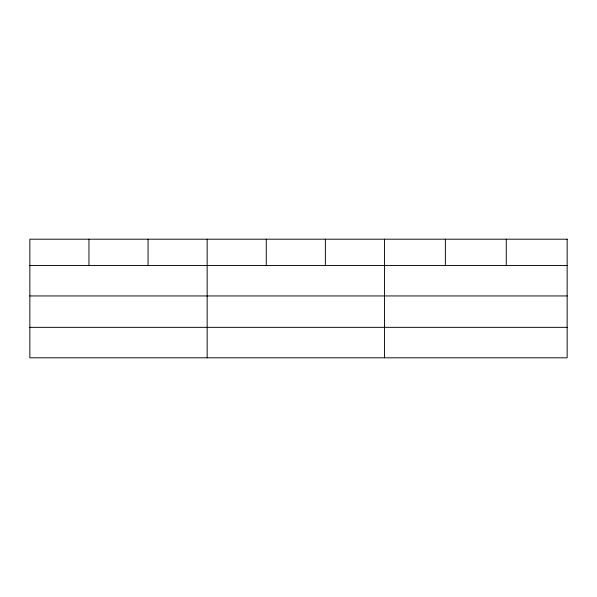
<?xml version="1.0" encoding="UTF-8"?>
<svg xmlns="http://www.w3.org/2000/svg" width="597" height="597" viewBox="0 0 597 597"><rect width="100%" height="100%" fill="white"/><g stroke="black" fill="none" stroke-linecap="round" stroke-linejoin="round"><path stroke-width="0.9" d="M29.85 265.486L567.15 265.486M29.85 295.948L567.15 295.948M29.85 327.343L567.15 327.343M506.256 239.196L506.256 265.486M445.362 239.196L445.362 265.486M384.468 239.196L384.468 357.804M325.365 239.196L325.365 265.486M266.262 239.196L266.262 265.486M207.159 239.196L207.159 357.804M148.056 239.196L148.056 265.486M88.953 239.196L88.953 265.486M567.15 239.196L29.85 239.196L29.85 357.804L567.15 357.804L567.15 239.196"/></g></svg>
